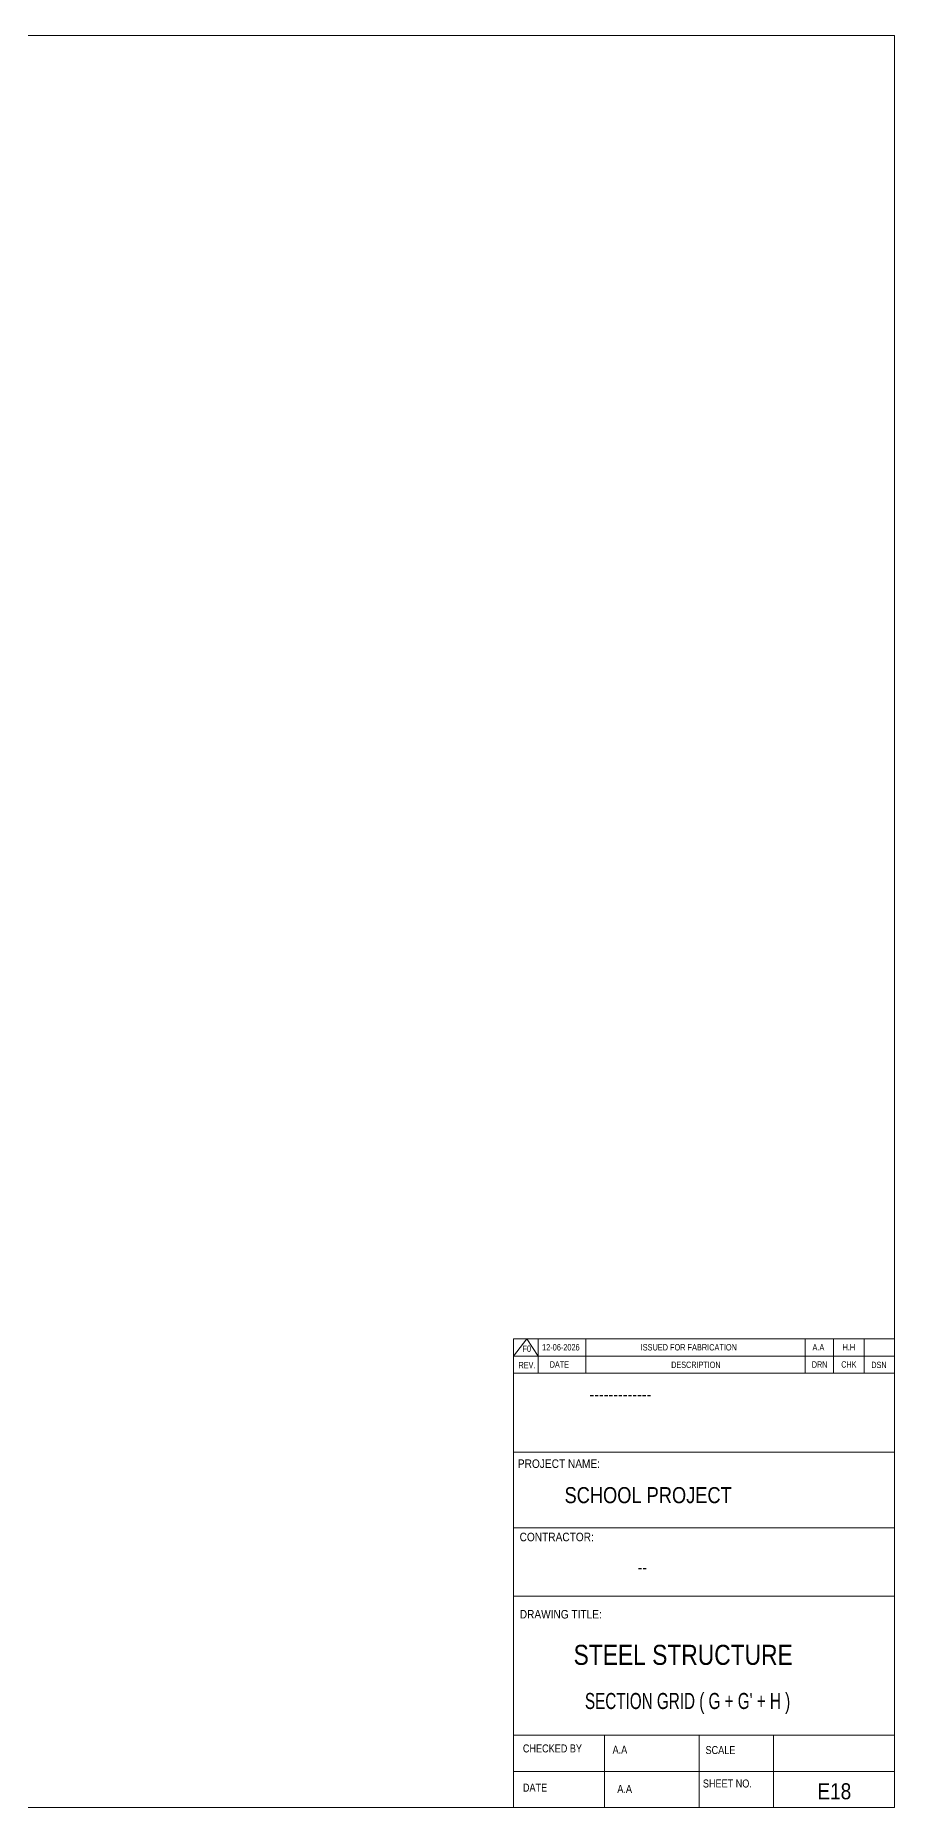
# Model space of a CAD drawing. Header units: millimetres. Extents: x -49 to 773, y -73 to 501.
# Drawn here: x 495 to 773, y -73 to 501 of the extents above; entities that cross this region are included whole.
import ezdxf

# ---------------------------------------------------------------- set-up
doc = ezdxf.new("R2010")
doc.units = ezdxf.units.MM
doc.linetypes.add('XKITLINE00', pattern=[0])
doc.layers.add('DrawingSheet', color=5, linetype='Continuous', lineweight=0)
doc.layers.add('OtherObjectType', color=7, linetype='Continuous', lineweight=0)
doc.styles.add('@ARIAL_UNICODE_MS_BOLD', font='ARIAL.TTF')
doc.styles.add('ARIAL', font='ARIAL.TTF')
doc.styles.add('ARIAL_NARROW', font='ARIALN.TTF')
doc.styles.add('COMIC_SANS_MS_BOLD', font='COMICBD.TTF')
doc.styles.add('SWIS721_EX_BT', font='ARIAL.TTF')
doc.styles.add('SWISSE', font='ARIAL.TTF')

# ---------------------------------------------------------------- blocks, each defined once
blk = doc.blocks.new('*A398')
at = {"layer": 'DrawingSheet', "color": 5, "linetype": 'XKITLINE00', "lineweight": 0}
for p, q in [((773.26, 500.54), (-46.74, 500.54)), ((773.26, -73.46), (773.26, 500.54)), ((-46.74, -73.46), (773.26, -73.46))]:
    blk.add_line(p, q, dxfattribs=at)
blk = doc.blocks.new('*A399')
at = {"layer": 'OtherObjectType', "color": 7, "linetype": 'XKITLINE00', "lineweight": 0}
for p, q in [((649.76, 78.31), (773.26, 78.31)), ((649.76, 72.75), (654.09, 78.31)), ((649.76, 72.75), (649.76, 78.31)), ((654.09, 78.31), (657.79, 72.75)), ((657.79, 72.75), (657.79, 78.31)), ((673.23, 72.75), (673.23, 78.31)), ((744.24, 72.75), (744.24, 78.31)), ((753.5, 72.75), (753.5, 78.31)), ((763.38, 72.75), (763.38, 78.31)), ((773.26, 72.75), (773.26, 78.31)), ((649.76, 72.75), (773.26, 72.75)), ((649.76, 67.19), (649.76, 72.75)), ((653.47, 72.75), (773.26, 72.75)), ((657.79, 67.19), (657.79, 72.75)), ((673.23, 67.19), (673.23, 72.75)), ((744.24, 67.19), (744.24, 72.75)), ((753.5, 67.19), (753.5, 72.75)), ((763.38, 67.19), (763.38, 72.75)), ((773.26, 67.19), (773.26, 72.75))]:
    blk.add_line(p, q, dxfattribs=at)
at = {"layer": 'OtherObjectType', "color": 7, "style": 'ARIAL_NARROW'}
for s, height, width, p in [('F0', 2.058, 1.008832, (652.66, 74.13)), ('12-06-2026', 2.058, 1.008832, (659.03, 74.6)), ('ISSUED FOR FABRICATION', 2.0583, 1.008832, (690.97, 74.6)), ('A.A', 2.058, 1.008832, (746.66, 74.6)), ('H.H', 2.058, 1.008832, (756.39, 74.6)), ('REV.', 2.058, 0.907949, (651.4, 68.85)), ('DATE', 2.058, 0.907949, (661.5, 69.04)), ('DESCRIPTION', 2.0583, 0.907949, (700.88, 68.93)), ('DRN', 2.058, 0.907949, (746.44, 69.01)), ('CHK', 2.058, 0.907949, (755.98, 69.04)), ('DSN', 2.058, 0.907949, (765.73, 68.89))]:
    blk.add_text(s, height=height, dxfattribs=dict(at, width=width)).set_placement(p)
blk = doc.blocks.new('*A400')
at = {"layer": 'OtherObjectType', "color": 2, "linetype": 'XKITLINE00', "lineweight": 0}
for p, q in [((649.76, -73.46), (649.77, 67.19)), ((649.76, 67.19), (773.26, 67.19)), ((773.25, 67.18), (773.26, -73.46)), ((773.26, 41.69), (649.76, 41.69)), ((649.76, 17.17), (773.26, 17.17)), ((773.26, -4.97), (649.76, -4.97)), ((773.26, -50.06), (649.76, -50.06)), ((679.21, -50.06), (679.21, -73.46)), ((709.88, -73.46), (709.88, -50.06)), ((734.01, -73.46), (734.01, -50.06)), ((773.26, -61.76), (649.76, -61.76)), ((773.26, -73.46), (649.76, -73.46))]:
    blk.add_line(p, q, dxfattribs=at)
at = {"layer": 'OtherObjectType', "color": 4, "style": '@ARIAL_UNICODE_MS_BOLD', "width": 0.85}
blk.add_text('-------------', height=3.9, dxfattribs=at).set_placement((674.38, 58.45))
at = {"layer": 'OtherObjectType', "color": 3}
for s, height, style, width, p in [('PROJECT NAME:', 2.7618, 'SWIS721_EX_BT', 0.85, (651.19, 36.55)), ('CONTRACTOR:', 2.7618, 'SWISSE', 0.85, (651.74, 12.81)), ('DRAWING TITLE:', 2.7618, 'SWIS721_EX_BT', 0.85, (651.79, -12.22)), ("SECTION GRID ( G + G' + H ) ", 5.2, 'ARIAL', 0.68, (672.91, -41.54)), ('E18', 5.2, 'ARIAL', 0.85, (748.23, -70.78))]:
    blk.add_text(s, height=height, dxfattribs=dict(at, style=style, width=width)).set_placement(p)
at = {"layer": 'OtherObjectType', "color": 7, "width": 0.85}
for s, height, p in [('SCHOOL PROJECT', 5.2, (666.3, 25.14)), ('STEEL STRUCTURE', 6.5, (669.24, -27.24)), ('CHECKED BY', 2.592, (652.8, -55.6)), ('A.A', 2.592, (681.87, -56.01)), ('SCALE', 2.592, (712, -56.13)), ('DATE', 2.592, (652.81, -68.3)), ('A.A', 2.592, (683.41, -68.7)), ('SHEET NO.', 2.592, (711.13, -66.96))]:
    blk.add_text(s, height=height, dxfattribs=at).set_placement(p)
at = {"layer": 'OtherObjectType', "color": 1, "style": 'COMIC_SANS_MS_BOLD', "width": 0.85}
blk.add_text('--', height=3.9, dxfattribs=at).set_placement((690.03, 2.4))

msp = doc.modelspace()

# ---------------------------------------------------------------- block references
at = {"lineweight": 0}
for name in ['*A398', '*A399', '*A400']:
    msp.add_blockref(name, (0, 0), dxfattribs=at)

doc.saveas('drawing.dxf')
